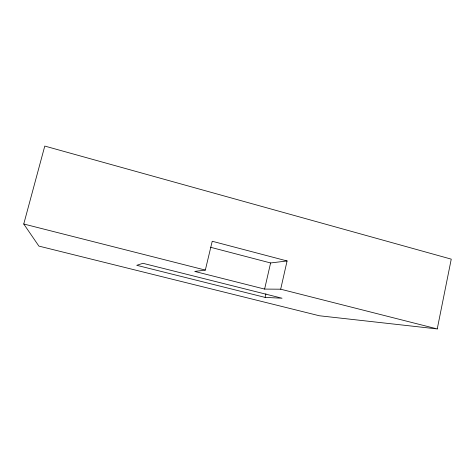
<?xml version="1.0" encoding="UTF-8"?>
<svg xmlns="http://www.w3.org/2000/svg" width="475" height="475" viewBox="0 0 475 475"><rect width="100%" height="100%" fill="white"/><g stroke="black" fill="none" stroke-linecap="round" stroke-linejoin="round"><path stroke-width="0.71" d="M437.243 328.932L451.25 259.142L44.781 146.068L23.75 224.004L38.885 246.098L319.307 315.756L437.243 328.932L280.683 289.204L264.617 289.085L194.714 271.433L205.331 270.085L212.224 241.258L287.084 260.959L280.683 289.204M264.617 289.085L270.602 262.96L287.084 260.959M265.08 297.392L282.067 298.229L142.957 263.31L136.735 265.311L265.08 297.392L265.905 293.788M23.75 224.004L205.331 270.085M210.437 247.243L270.602 262.96"/></g></svg>
